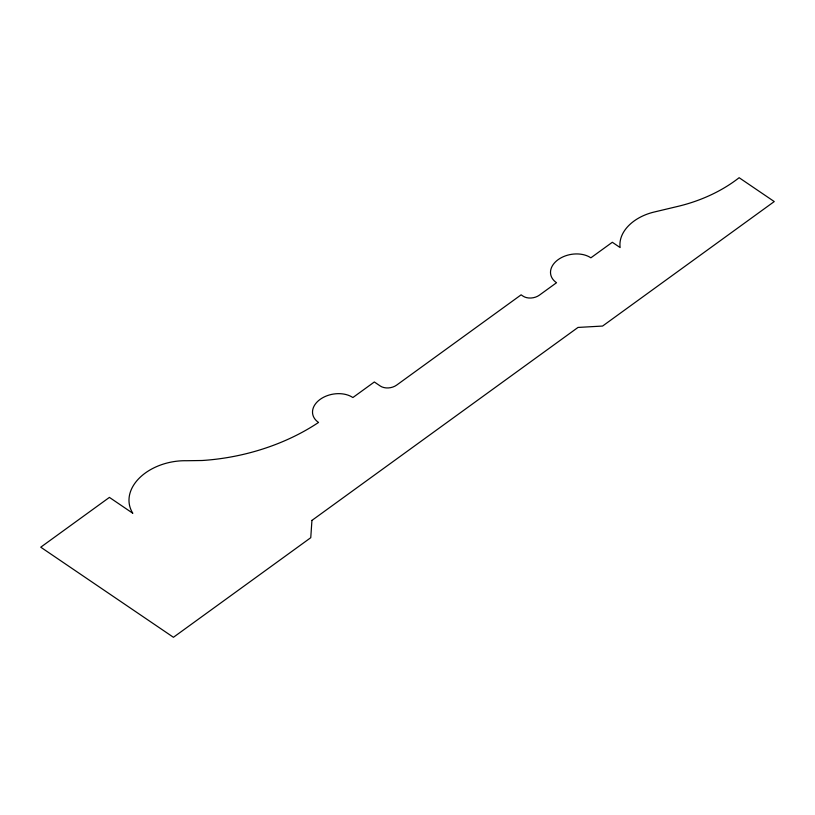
<?xml version="1.0" encoding="UTF-8"?>
<svg xmlns="http://www.w3.org/2000/svg" width="815" height="815" viewBox="0 0 815 815"><rect width="100%" height="100%" fill="white"/><g stroke="black" fill="none" stroke-linecap="round" stroke-linejoin="round"><path stroke-width="1.22" d="M311.931 520.408L310.76 537.696L173.432 637.289L40.75 547.191L109.414 497.395L132.825 513.287A50.143 34.515 -9.8 0 1 139.64 477.773A50.143 34.515 -9.8 0 1 186.584 460.73L202.089 460.506A174.318 119.988 -9.8 0 0 318.543 422.445A23.38 16.096 -9.8 0 1 320.101 399.401A23.38 16.096 -9.8 0 1 352.875 397.547L374.34 381.98L380.279 386.015A11.695 8.048 -9.8 0 0 396.661 385.098L521.121 294.836L522.986 296.1A11.695 8.048 -9.8 0 0 539.367 295.173L556.533 282.724A23.38 16.096 -9.8 0 1 558.092 259.679A23.38 16.096 -9.8 0 1 590.865 257.825L612.33 242.269L620.134 247.566A43.501 29.941 -9.8 0 1 654.119 212.043L677.774 206.409A124.288 85.555 -9.8 0 0 739.134 177.711L774.25 201.56L602.591 326.051L578.008 327.436L311.931 520.408"/></g></svg>
